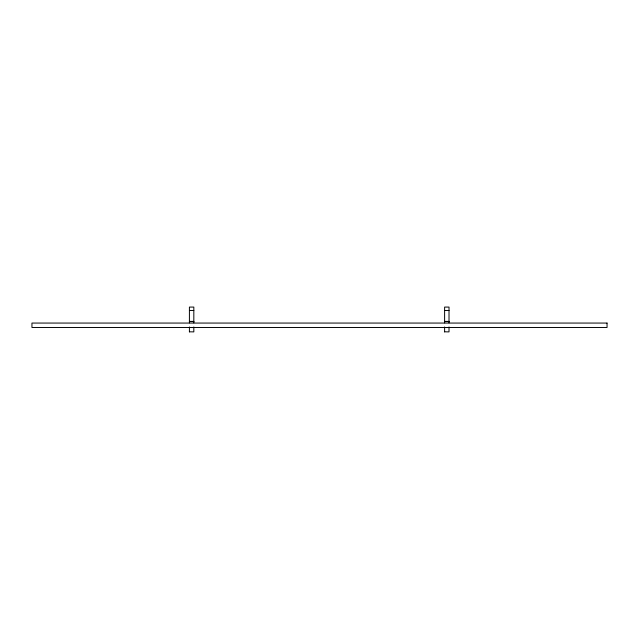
<?xml version="1.0" encoding="UTF-8"?>
<svg xmlns="http://www.w3.org/2000/svg" width="639" height="639" viewBox="0 0 639 639"><rect width="100%" height="100%" fill="white"/><g stroke="black" fill="none" stroke-linecap="round" stroke-linejoin="round"><path stroke-width="0.96" d="M189.408 310.474L193.825 310.474M444.608 310.474L449.017 310.474M189.408 321.393L193.825 321.393M444.608 321.393L449.017 321.393M189.408 321.577L193.825 321.577M444.608 321.577L449.017 321.577M189.408 327.535L193.825 327.535M444.608 327.535L449.017 327.535M189.408 331.809L193.825 331.889L193.825 326.96M444.608 331.809L449.017 331.889L449.017 326.96M449.017 322.871L449.017 307.079L444.608 307.079L444.608 322.871M444.608 326.96L444.608 331.921M193.825 322.871L193.825 307.079L189.408 307.079L189.408 322.871M189.408 326.96L189.408 331.921M607.05 323.062L31.95 323.062L31.95 327.48L607.05 327.48L607.05 323.062"/></g></svg>
